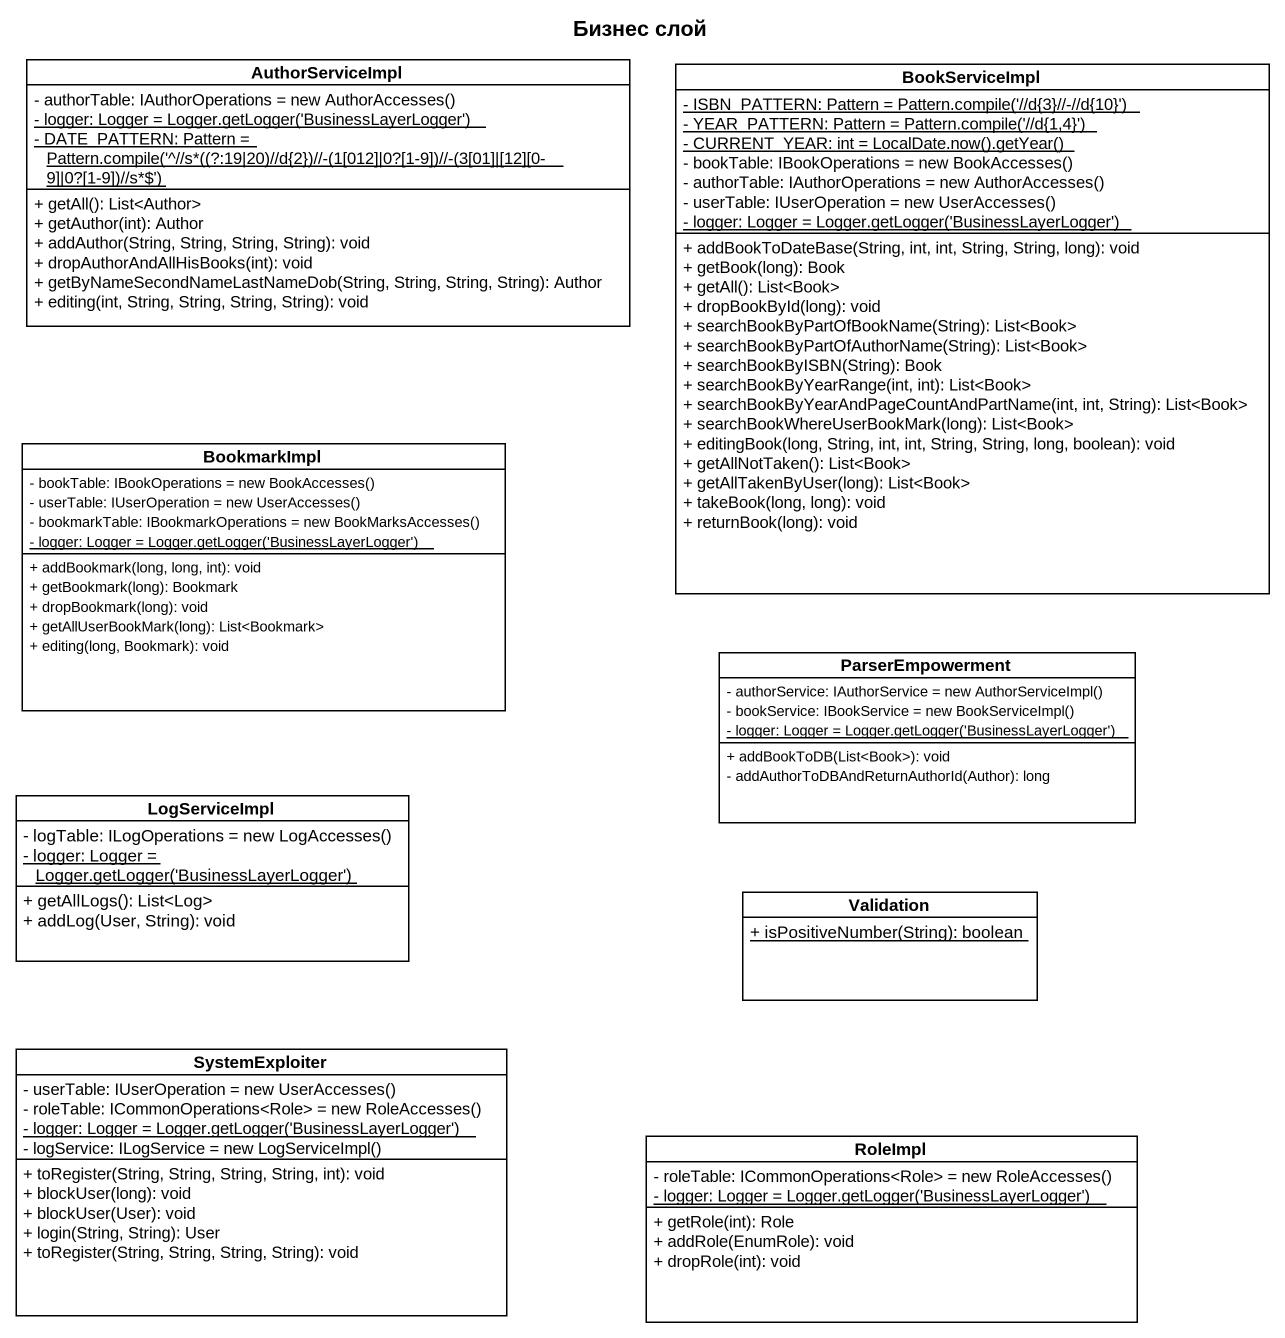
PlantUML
@startuml
title Бизнес слой
hide circle
hide empty members
skinparam classAttributeIconSize 0
class AuthorServiceImpl {
  {field} - authorTable: IAuthorOperations = new AuthorAccesses()
  {static} {field} - logger: Logger = Logger.getLogger('BusinessLayerLogger')
  {static} {field} - DATE_PATTERN: Pattern = Pattern.compile('^~//s*((?:19|20)~//d{2})~//-(1[012]|0?[1-9])~//-(3[01]|[12][0-9]|0?[1-9])~//s*$')
  + getAll(): List<Author>
  + getAuthor(int): Author
  + addAuthor(String, String, String, String): void
  + dropAuthorAndAllHisBooks(int): void
  + getByNameSecondNameLastNameDob(String, String, String, String): Author
  + editing(int, String, String, String, String): void
}
class BookServiceImpl {
  {static} {field} - ISBN_PATTERN: Pattern = Pattern.compile('~//d{3}~//-~//d{10}')
  {static} {field} - YEAR_PATTERN: Pattern = Pattern.compile('//d{1,4}')
  {static} {field} - CURRENT_YEAR: int = LocalDate.now().getYear()
  {field} - bookTable: IBookOperations = new BookAccesses()
  {field} - authorTable: IAuthorOperations = new AuthorAccesses()
  {field} - userTable: IUserOperation = new UserAccesses()
  {static} {field} - logger: Logger = Logger.getLogger('BusinessLayerLogger')
  + addBookToDateBase(String, int, int, String, String, long): void
  + getBook(long): Book
  + getAll(): List<Book>
  + dropBookById(long): void
  + searchBookByPartOfBookName(String): List<Book>
  + searchBookByPartOfAuthorName(String): List<Book>
  + searchBookByISBN(String): Book
  + searchBookByYearRange(int, int): List<Book>
  + searchBookByYearAndPageCountAndPartName(int, int, String): List<Book>
  + searchBookWhereUserBookMark(long): List<Book>
  + editingBook(long, String, int, int, String, String, long, boolean): void
  + getAllNotTaken(): List<Book>
  + getAllTakenByUser(long): List<Book>
  + takeBook(long, long): void
  + returnBook(long): void
}
class BookmarkImpl {
  {field} - bookTable: IBookOperations = new BookAccesses()
  {field} - userTable: IUserOperation = new UserAccesses()
  {field} - bookmarkTable: IBookmarkOperations = new BookMarksAccesses()
  {static} {field} - logger: Logger = Logger.getLogger('BusinessLayerLogger')
  + addBookmark(long, long, int): void
  + getBookmark(long): Bookmark
  + dropBookmark(long): void
  + getAllUserBookMark(long): List<Bookmark>
  + editing(long, Bookmark): void
}
class ParserEmpowerment {
  {field} - authorService: IAuthorService = new AuthorServiceImpl()
  {field} - bookService: IBookService = new BookServiceImpl()
  {static} {field} - logger: Logger = Logger.getLogger('BusinessLayerLogger')
  + addBookToDB(List<Book>): void
  - addAuthorToDBAndReturnAuthorId(Author): long
}
class LogServiceImpl {
  {field} - logTable: ILogOperations = new LogAccesses()
  {static} {field} - logger: Logger = Logger.getLogger('BusinessLayerLogger')
  + getAllLogs(): List<Log>
  + addLog(User, String): void
}
class Validation {
  {static} + isPositiveNumber(String): boolean
}
class SystemExploiter {
  {field} - userTable: IUserOperation = new UserAccesses()
  {field} - roleTable: ICommonOperations<Role> = new RoleAccesses()
  {static} {field} - logger: Logger = Logger.getLogger('BusinessLayerLogger')
  {field} - logService: ILogService = new LogServiceImpl()
  + toRegister(String, String, String, String, int): void
  + blockUser(long): void
  + blockUser(User): void
  + login(String, String): User
  + toRegister(String, String, String, String): void
}
class RoleImpl {
  {field} - roleTable: ICommonOperations<Role> = new RoleAccesses()
  {static} {field} - logger: Logger = Logger.getLogger('BusinessLayerLogger')
  + getRole(int): Role
  + addRole(EnumRole): void
  + dropRole(int): void
}
@enduml
